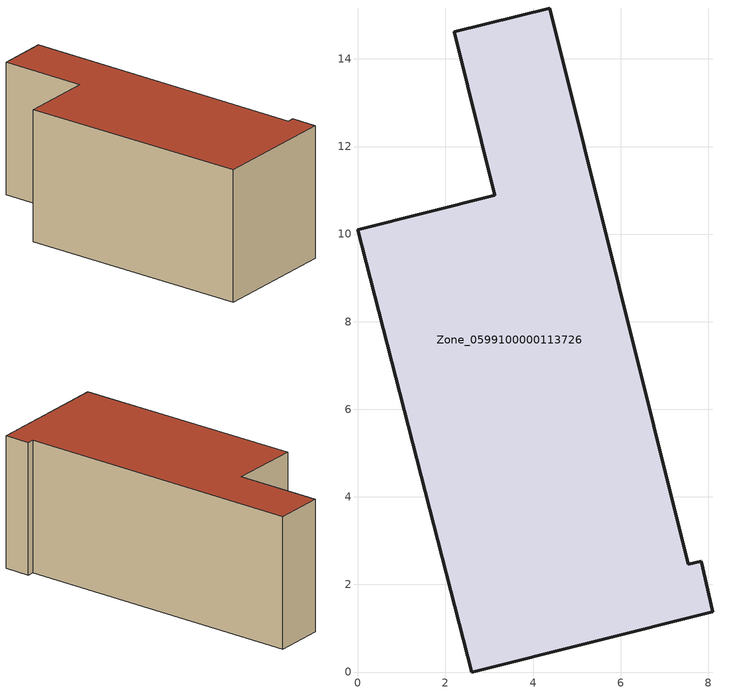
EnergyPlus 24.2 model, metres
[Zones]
Zone_0599100000113726
 floor ground (C_G): 4.38,15.16 7.54,2.46 7.84,2.53 8.1,1.37 2.6,0 0,10.1 3.13,10.88 2.2,14.62 z0
 wall outside (C_F): 2.6,0 8.1,1.37 7.84,2.53 7.54,2.46 4.38,15.16 2.2,14.62 3.13,10.88 0,10.1 2.6,0 z0:6.05
 roof outside (C_R): 7.54,2.46 4.38,15.16 2.2,14.62 3.13,10.88 0,10.1 2.6,0 8.1,1.37 7.84,2.53 z6.05
[BUILDING]
Pand.0599100000113726: North Axis=0; Terrain=City; Loads Convergence Tolerance Value=0.04; Temperature Convergence Tolerance Value=0.4; Solar Distribution=FullExterior; Maximum Number of Warmup Days=25; Minimum Number of Warmup Days=1
[Site:Location]
Rotterdam.The.Hague.AP_ZH_NLD Design_Conditions: Latitude=51.96; Longitude=4.45; Time Zone=1; Elevation=-4.5
[SITE:GROUNDTEMPERATURE:BUILDINGSURFACE]
18, 18, 18, 18, 18, 18, 18, 18, 18, 18, 18, 18
[MATERIAL] Thermal Absorptance=0.9; Solar Absorptance=0.7; Visible Absorptance=0.7
Name | Roughness | Thickness | Conductivity | Density | Specific Heat
G.TC.1975-1991 | MediumSmooth | 0.15 | 0.288461 | 540 | 1210
F.TC.1975-1991 | Rough | 0.3 | 0.230769 | 1920 | 840
R.TC.1975-1991 | MediumRough | 0.2 | 0.153846 | 1500 | 1000
[CONSTRUCTION]
C_G: G.TC.1975-1991
C_F: F.TC.1975-1991
C_R: R.TC.1975-1991
[ZONE]
Zone_0599100000113726: Type=1; Multiplier=1; Ceiling Height=Autocalculate; Volume=Autocalculate; Floor Area=autocalculate; Part of Total Floor Area=Yes
[ZONEINFILTRATION:DESIGNFLOWRATE]
Infil_Zone_0599100000113726: Zone or ZoneList or Space or SpaceList=Zone_0599100000113726; Schedule=AlwaysOn; Design Flow Rate Calculation Method=Flow/Area; Flow Rate per Floor Area=0.003; Constant Term Coefficient=1; Temperature Term Coefficient=0; Velocity Term Coefficient=0; Velocity Squared Term Coefficient=0
[HVACTEMPLATE:ZONE:IDEALLOADSAIRSYSTEM]
Zone_0599100000113726: Maximum Heating Supply Air Temperature=50; Minimum Cooling Supply Air Temperature=13; Maximum Heating Supply Air Humidity Ratio=0.0156; Minimum Cooling Supply Air Humidity Ratio=0.0077; Heating Limit=NoLimit; Cooling Limit=NoLimit; Dehumidification Control Type=ConstantSensibleHeatRatio; Cooling Sensible Heat Ratio=0.7; Dehumidification Setpoint=60; Humidification Control Type=None; Humidification Setpoint=30; Outdoor Air Method=None; Outdoor Air Flow Rate per Person=0.00944; Outdoor Air Flow Rate per Zone Floor Area=0; Outdoor Air Flow Rate per Zone=0; Demand Controlled Ventilation Type=None; Outdoor Air Economizer Type=NoEconomizer; Heat Recovery Type=None; Sensible Heat Recovery Effectiveness=0.7; Latent Heat Recovery Effectiveness=0.65
[ZONECONTROL:THERMOSTAT]
ThermostatControl_Zone_0599100000113726: Zone or ZoneList=Zone_0599100000113726; Control Type Schedule=DualSetpointControlType; Control 1=Thermostat_Zone_0599100000113726; Temperature Difference Between Cutout And Setpoint=0
[THERMOSTATSETPOINT:DUALSETPOINT]
Thermostat_Zone_0599100000113726: Heating Setpoint Temperature Schedule=HeatingSetpoint_Zone_0599100000113726; Cooling Setpoint Temperature Schedule=CoolingSetpoint_Zone_0599100000113726
[SCHEDULE:COMPACT]
HeatingSetpoint_Zone_0599100000113726: Through: 12/31, For: AllDays, Until: 24:00, 21
CoolingSetpoint_Zone_0599100000113726: Through: 12/31, For: AllDays, Until: 24:00, 24
DualSetpointControlType: Through: 12/31, For: AllDays, Until: 24:00, 4
AlwaysOn: Through: 12/31, For: AllDays, Until: 24:00, 1
